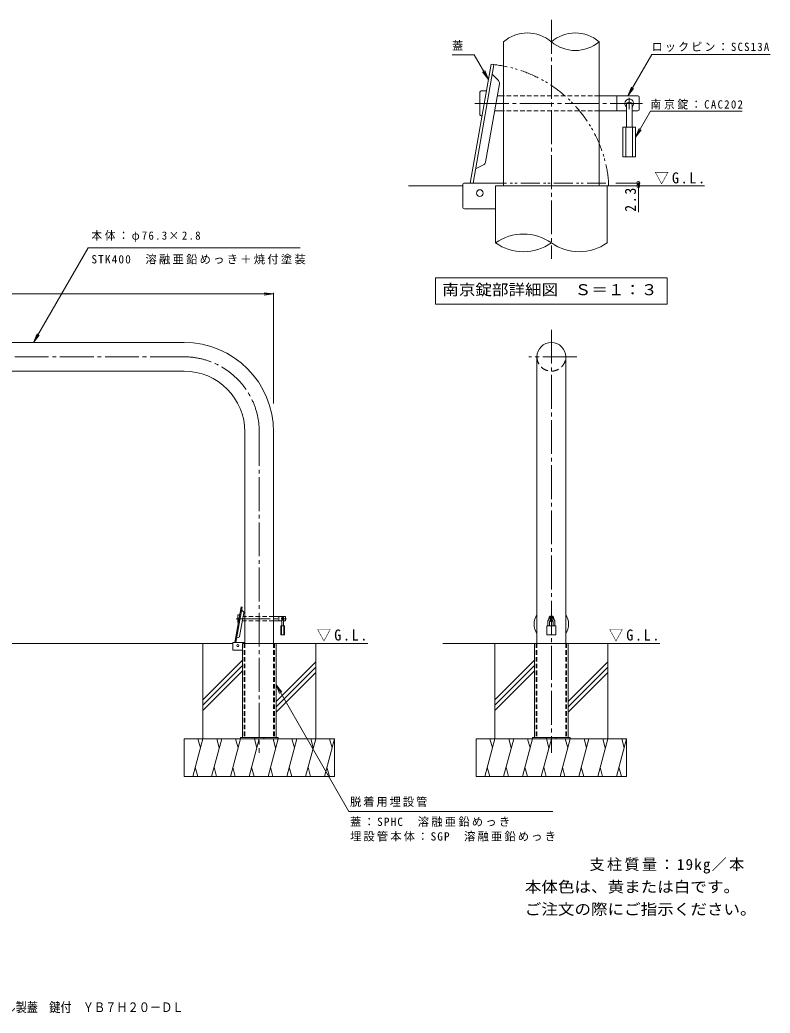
# Model space of a CAD drawing. Units: millimetres, scale not verified, with parts at other scales. Extents: x -1797 to 1845, y -1370 to 1270.
# Drawn here: x -150 to 1845, y -1370 to 1270 of the extents above; entities that cross this region are included whole.
import ezdxf
from ezdxf.enums import TextEntityAlignment as Align

# ---------------------------------------------------------------- set-up
doc = ezdxf.new("R2010")
doc.units = ezdxf.units.MM
doc.header["$LTSCALE"] = 10
doc.header["$PDMODE"] = 32
doc.header["$PDSIZE"] = 8
for name, pattern in [('CHAIN1', [8, 5, -1, 1, -1]), ('CHAIN2', [12, 9, -1, 1, -1]), ('DASHED1', [1.8, 1.2, -0.6]), ('DASHED2', [3, 2, -1]), ('DOUBLE_CHAIN1', [8.8, 5, -1, 0.6, -0.6, 0.6, -1])]:
    doc.linetypes.add(name, pattern=pattern)
for name, color, linetype, lineweight in [('B-0_通り芯', 4, 'Continuous', 9), ('B-1_躯体', 3, 'Continuous', 9), ('B-2_仕上', 3, 'Continuous', 9), ('B-4_文字', 7, 'Continuous', 9), ('B-5_建具', 7, 'Continuous', 9), ('B-6_間仕切', 7, 'Continuous', 9), ('B-A_インテリア', 2, 'Continuous', 9), ('B-E_見え係り', 6, 'Continuous', 5), ('C-0_通り芯', 4, 'Continuous', 9), ('C-1_躯体', 7, 'Continuous', 9), ('C-2_仕上', 3, 'Continuous', 9), ('C-3_寸法', 3, 'DASHED1', 9), ('C-4_文字', 7, 'Continuous', 9), ('C-5_建具', 7, 'Continuous', 9), ('C-6_間仕切', 7, 'Continuous', 9), ('C-A_インテリア', 2, 'Continuous', 9), ('C-E_見え係り', 6, 'Continuous', 5)]:
    doc.layers.add(name, color=color, linetype=linetype, lineweight=lineweight)
doc.layers.add('F-5_F-5ﾚｲﾔ', color=2, linetype='Continuous')
doc.layers.add('F-F_F-Fﾚｲﾔ', color=2, linetype='Continuous')
doc.styles.add('ＭＳ ゴシック', font='')
doc.styles.get('ＭＳ ゴシック').set_extended_font_data('MS Gothic')

msp = doc.modelspace()

# ---------------------------------------------------------------- linework, layer by layer
at = {"layer": 'B-0_通り芯', "color": 7, "linetype": 'CHAIN2'}
for p, q in [((1263.21, 1270.07), (1263.21, 634.75)), ((1059.8, 1047.97), (1505.14, 1047.97))]:
    msp.add_line(p, q, dxfattribs=at)
at = {"layer": 'B-0_通り芯'}
for p, q in [((1102.92, 1152.29), (1047.21, 836.31)), ((1110.47, 1150.96), (1054.99, 836.31)), ((1122.42, 1108.88), (1105.96, 1125.34)), ((1125.19, 1100.07), (1088.46, 891.73)), ((1082.83, 884.4), (1061.74, 874.56)), ((1411.71, 828.64), (1114.71, 828.64)), ((1114.71, 677.32), (1114.71, 828.64)), ((1118.9, 828.64), (1394.43, 828.64)), ((1411.71, 828.64), (1411.71, 677.32))]:
    msp.add_line(p, q, dxfattribs=at)
at = {"layer": 'B-0_通り芯', "linetype": 'DOUBLE_CHAIN1'}
for p, q in [((1094.22, 836.39), (1415.07, 836.39)), ((1414.2, 828.64), (1176.49, 828.64)), ((1415.07, 836.39), (1415.07, 828.72))]:
    msp.add_line(p, q, dxfattribs=at)
at = {"layer": 'B-0_通り芯'}
msp.add_lwpolyline([(1110.47, 1150.96), (1109.16, 1151.19), (1102.92, 1152.29)], dxfattribs=at)
msp.add_circle((1073.21, 809.65), 9, dxfattribs=at)
at = {"layer": 'B-0_通り芯', "linetype": 'DOUBLE_CHAIN1'}
msp.add_arc((1073.21, 809.65), 343.43, 4.46613, 83.76899, dxfattribs=at)
at = {"layer": 'B-0_通り芯'}
for centre, radius, start, end in [((1115.35, 1101.81), 10, 350, 45), ((1078.61, 893.46), 10, 295, 350), ((1188.96, 571.27), 129.46, 55.00314, 124.99686), ((1188.96, 783.37), 129.46, 235.00314, 304.99686), ((1337.46, 783.37), 129.46, 235.00314, 304.99686)]:
    msp.add_arc(centre, radius, start, end, dxfattribs=at)
at = {"layer": 'B-1_躯体'}
for p, q in [((1027.71, 772.98), (1027.71, 831.31)), ((1032.71, 836.31), (1136.04, 836.31)), ((1032.71, 767.98), (1114.71, 767.98))]:
    msp.add_line(p, q, dxfattribs=at)
for centre, start, end in [((1032.71, 831.31), 90, 180), ((1032.71, 772.98), 180, 270)]:
    msp.add_arc(centre, 5, start, end, dxfattribs=at)
at = {"layer": 'B-2_仕上'}
for p, q in [((1136.04, 1211.96), (1136.04, 828.64)), ((1390.37, 1211.96), (1390.37, 828.64))]:
    msp.add_line(p, q, dxfattribs=at)
for centre, start, end in [((1199.62, 1136.99), 49.69653, 130.30347), ((1326.79, 1136.99), 49.69653, 130.30347), ((1326.79, 1286.92), 229.69653, 310.30347)]:
    msp.add_arc(centre, 98.3, start, end, dxfattribs=at)
at = {"layer": 'B-4_文字'}
for p, q in [((1497.48, 836.31), (1434.54, 836.31)), ((1497.48, 828.64), (1434.54, 828.64)), ((1494.48, 836.31), (1494.48, 758.51))]:
    msp.add_line(p, q, dxfattribs=at)
for p in [(1494.48, 836.31), (1494.48, 828.64)]:
    msp.add_point(p, dxfattribs=at)
at = {"layer": 'B-5_建具'}
for p, q in [((1057.98, 1177.49), (999.18, 1177.49)), ((1057.98, 1177.49), (1095.81, 1111.97)), ((1080.59, 1131.8), (1095.81, 1111.97)), ((1086.25, 1135.06), (1095.81, 1111.97)), ((1466.66, 1067.97), (1476.23, 1091.07)), ((1466.66, 1067.97), (1481.88, 1087.81)), ((1486.87, 958.15), (1496.44, 981.25)), ((1486.87, 958.15), (1502.09, 977.98)), ((955.21, 584.4), (1571.21, 584.4)), ((955.21, 584.4), (955.21, 514.4)), ((1571.21, 584.4), (1571.21, 514.4)), ((955.21, 514.4), (1571.21, 514.4))]:
    msp.add_line(p, q, dxfattribs=at)
for points in [[(1466.66, 1067.97), (1530.44, 1178.43), (1844.81, 1178.43)], [(1486.87, 958.15), (1527.04, 1027.64), (1770.64, 1027.64)]]:
    msp.add_lwpolyline(points, dxfattribs=at)
at = {"layer": 'B-6_間仕切'}
for p, q in [((1073.54, 1017.97), (1073.54, 1077.97)), ((1076.87, 1081.31), (1090.41, 1081.31)), ((1136.04, 1067.97), (1119.53, 1067.97)), ((1493.54, 1067.97), (1390.37, 1067.97)), ((1436.87, 1067.97), (1436.87, 1027.97)), ((1496.87, 1064.64), (1496.87, 1031.31)), ((1078.65, 1014.64), (1076.87, 1014.64)), ((1136.04, 1027.97), (1112.48, 1027.97)), ((1462.7, 1027.97), (1390.37, 1027.97)), ((1493.54, 1027.97), (1477.7, 1027.97))]:
    msp.add_line(p, q, dxfattribs=at)
at = {"layer": 'B-6_間仕切', "linetype": 'DASHED1'}
for p, q in [((1390.37, 1067.97), (1136.04, 1067.97)), ((1390.37, 1027.97), (1136.04, 1027.97))]:
    msp.add_line(p, q, dxfattribs=at)
at = {"layer": 'B-6_間仕切', "linetype": 'CHAIN1'}
msp.add_line((1470.2, 1063.03), (1470.2, 1032.82), dxfattribs=at)
at = {"layer": 'B-6_間仕切'}
for centre, radius, start, end in [((1076.87, 1077.97), 3.33, 90, 180), ((1470.2, 1047.97), 11.67, 310.00473, 229.99223), ((1493.54, 1064.64), 3.33, 0, 90), ((1493.54, 1031.31), 3.33, 270, 0), ((1076.87, 1017.97), 3.33, 180, 270)]:
    msp.add_arc(centre, radius, start, end, dxfattribs=at)
at = {"layer": 'B-A_インテリア'}
for p, q in [((1462.7, 1043.81), (1462.7, 984.64)), ((1477.7, 1043.81), (1477.7, 984.64)), ((1453.54, 984.64), (1486.87, 984.64)), ((1461.04, 984.64), (1461.04, 906.31)), ((1479.37, 984.64), (1479.37, 906.31)), ((1486.87, 984.64), (1486.87, 906.31))]:
    msp.add_line(p, q, dxfattribs=at)
msp.add_lwpolyline([(1453.54, 984.64), (1453.54, 906.31), (1486.87, 906.31)], dxfattribs=at)
msp.add_arc((1470.2, 1043.81), 7.5, 0, 180, dxfattribs=at)
at = {"layer": 'B-E_見え係り'}
for p, q in [((883.18, 828.64), (1027.71, 828.64)), ((1411.71, 828.64), (1669.93, 828.64))]:
    msp.add_line(p, q, dxfattribs=at)
at = {"layer": 'C-0_通り芯', "color": 7, "linetype": 'CHAIN2'}
for p, q in [((1263.21, 446.27), (1263.21, -678.09)), ((286.91, 374.4), (-1236.79, 374.4)), ((1330.55, 374.4), (1203.03, 374.4)), ((486.91, 174.4), (486.91, -678.09)), ((425.88, -321.65), (559.49, -321.65))]:
    msp.add_line(p, q, dxfattribs=at)
at = {"layer": 'C-0_通り芯'}
for p, q in [((438.82, -290.36), (422.11, -385.15)), ((441.09, -290.76), (424.44, -385.15)), ((434.48, -368.53), (445.5, -306.02)), ((444.67, -303.38), (439.73, -298.44)), ((1256.21, -320.81), (1256.21, -322.72)), ((1270.21, -320.81), (1270.21, -322.72)), ((432.8, -370.72), (426.47, -373.68)), ((531.46, -387.45), (442.36, -387.45)), ((442.36, -637.45), (442.36, -387.45)), ((531.46, -637.45), (531.46, -387.45)), ((1307.76, -387.45), (1218.66, -387.45)), ((1218.66, -637.45), (1218.66, -387.45)), ((1307.76, -637.45), (1307.76, -387.45))]:
    msp.add_line(p, q, dxfattribs=at)
at = {"layer": 'C-0_通り芯', "color": 3}
for p, q in [((1225.06, -361.65), (1225.06, -387.45)), ((1301.36, -361.65), (1301.36, -387.45))]:
    msp.add_line(p, q, dxfattribs=at)
at = {"layer": 'C-0_通り芯', "linetype": 'DASHED1'}
for p, q in [((446.56, -387.45), (446.56, -637.45)), ((527.26, -387.45), (527.26, -637.45)), ((1222.86, -387.45), (1222.86, -637.45)), ((1303.56, -387.45), (1303.56, -637.45))]:
    msp.add_line(p, q, dxfattribs=at)
at = {"layer": 'C-0_通り芯'}
msp.add_lwpolyline([(441.09, -290.76), (440.69, -290.69), (438.82, -290.36)], dxfattribs=at)
msp.add_circle((429.91, -393.15), 2.7, dxfattribs=at)
at = {"layer": 'C-0_通り芯', "color": 7, "linetype": 'CHAIN2'}
msp.add_arc((286.91, 174.4), 200, 0, 90, dxfattribs=at)
at = {"layer": 'C-0_通り芯'}
for centre, radius, start, end in [((442.55, -305.5), 3, 350, 45), ((1263.21, -336.06), 46, 146.03153, 213.85669), ((1263.21, -320.81), 7, 359.99939, 180.00061), ((1263.21, -336.06), 46, 326.03219, 33.96781), ((1263.21, -336.06), 38.6, 171.24327, 188.75673), ((1263.21, -322.72), 7, 179.99939, 187.6925), ((1263.21, -322.72), 7, 229.58139, 310.41597), ((1263.21, -322.72), 7, 352.30522, 0.00061), ((1263.21, -336.06), 38.6, 351.24617, 8.75383), ((431.53, -368.01), 3, 295, 350)]:
    msp.add_arc(centre, radius, start, end, dxfattribs=at)
at = {"layer": 'C-1_躯体', "color": 3}
for p, q in [((416.26, -404.15), (416.26, -386.65)), ((417.76, -385.15), (448.76, -385.15)), ((417.76, -405.65), (442.36, -405.65))]:
    msp.add_line(p, q, dxfattribs=at)
at = {"layer": 'C-1_躯体'}
for p, q in [((536.91, -637.45), (436.91, -637.45)), ((436.91, -637.45), (436.91, -640.65)), ((474.41, -637.45), (474.41, -640.65)), ((499.41, -637.45), (499.41, -640.65)), ((536.91, -637.45), (536.91, -640.65)), ((1313.21, -637.45), (1213.21, -637.45)), ((1213.21, -637.45), (1213.21, -640.65)), ((1250.71, -637.45), (1250.71, -640.65)), ((1275.71, -637.45), (1275.71, -640.65)), ((1313.21, -637.45), (1313.21, -640.65))]:
    msp.add_line(p, q, dxfattribs=at)
at = {"layer": 'C-1_躯体', "color": 3}
for centre, start, end in [((417.76, -386.65), 90, 180), ((417.76, -404.15), 180, 270)]:
    msp.add_arc(centre, 1.5, start, end, dxfattribs=at)
at = {"layer": 'C-2_仕上'}
for p, q in [((-1236.79, 412.55), (286.91, 412.55)), ((1225.06, 374.4), (1225.06, -387.45)), ((1301.36, 374.4), (1301.36, -387.45)), ((-1236.79, 336.25), (286.91, 336.25)), ((448.76, 174.4), (448.76, -387.45)), ((525.06, 174.4), (525.06, -387.45))]:
    msp.add_line(p, q, dxfattribs=at)
for centre, radius, end in [((286.91, 174.4), 238.15, 90), ((1263.21, 374.4), 38.15, 180), ((286.91, 174.4), 161.85, 90)]:
    msp.add_arc(centre, radius, 0, end, dxfattribs=at)
at = {"layer": 'C-2_仕上', "linetype": 'DASHED2'}
msp.add_arc((1263.21, 374.4), 38.15, 180.14683, 0, dxfattribs=at)
at = {"layer": 'C-3_寸法'}
for p, q in [((448.76, -387.45), (448.76, -637.45)), ((525.06, -387.45), (525.06, -637.45)), ((1225.06, -387.45), (1225.06, -637.45)), ((1301.36, -387.45), (1301.36, -637.45))]:
    msp.add_line(p, q, dxfattribs=at)
at = {"layer": 'C-4_文字'}
for p, q in [((-1474.94, 541.62), (525.06, 541.62)), ((525.06, 541.62), (500.27, 544.88)), ((525.06, 541.62), (500.27, 538.36)), ((525.06, 544.62), (525.06, 250.61))]:
    msp.add_line(p, q, dxfattribs=at)
at = {"layer": 'C-5_建具'}
for p, q in [((-113.09, 412.55), (-103.53, 435.64)), ((-113.09, 412.55), (-97.87, 432.38)), ((1260.71, -326.42), (1260.71, -316.88)), ((1265.71, -326.42), (1265.71, -316.88)), ((531.46, -496.99), (724.53, -833.79)), ((531.46, -496.99), (541.02, -520.09)), ((531.46, -496.99), (546.68, -516.82)), ((1267.26, -833.79), (724.53, -833.79))]:
    msp.add_line(p, q, dxfattribs=at)
msp.add_lwpolyline([(-113.09, 412.55), (32.35, 664.46), (595.72, 664.47)], dxfattribs=at)
for centre, radius, start, end in [((1263.21, -321.65), 6, 349.8367, 190.1633), ((1261.71, -316.88), 1, 107.45982, 180), ((1264.71, -316.88), 1, 0, 72.54018), ((1263.21, -321.65), 6, 234.7027, 305.2973), ((1261.71, -326.42), 1, 180, 252.54018), ((1264.71, -326.42), 1, 287.45982, 0)]:
    msp.add_arc(centre, radius, start, end, dxfattribs=at)
at = {"layer": 'C-6_間仕切'}
for p, q in [((430.01, -330.65), (430.01, -312.65)), ((431.01, -311.65), (435.07, -311.65)), ((448.76, -315.65), (443.81, -315.65)), ((556.01, -315.65), (525.06, -315.65)), ((539.01, -315.65), (539.01, -327.65)), ((557.01, -316.65), (557.01, -326.65)), ((431.54, -331.65), (431.01, -331.65)), ((448.76, -327.65), (441.69, -327.65)), ((546.76, -327.65), (525.06, -327.65)), ((556.01, -327.65), (551.26, -327.65))]:
    msp.add_line(p, q, dxfattribs=at)
at = {"layer": 'C-6_間仕切', "linetype": 'DASHED1'}
for p, q in [((525.06, -315.65), (448.76, -315.65)), ((525.06, -327.65), (448.76, -327.65))]:
    msp.add_line(p, q, dxfattribs=at)
at = {"layer": 'C-6_間仕切', "linetype": 'CHAIN1'}
msp.add_line((549.01, -317.14), (549.01, -326.2), dxfattribs=at)
at = {"layer": 'C-6_間仕切', "color": 2}
for p, q in [((1251.21, -340.65), (1275.21, -340.65)), ((1253.71, -330.15), (1253.71, -340.65)), ((1258.21, -330.15), (1258.21, -340.65)), ((1268.21, -330.15), (1268.21, -340.65)), ((1272.71, -330.15), (1272.71, -340.65)), ((1275.21, -340.65), (1275.21, -364.15))]:
    msp.add_line(p, q, dxfattribs=at)
msp.add_lwpolyline([(1251.21, -340.65), (1251.21, -364.15), (1275.21, -364.15)], dxfattribs=at)
at = {"layer": 'C-6_間仕切'}
for centre, radius, start, end in [((431.01, -312.65), 1, 90, 180), ((556.01, -316.65), 1, 0, 90), ((431.01, -330.65), 1, 180, 270), ((549.01, -321.65), 3.5, 310.00473, 229.99223), ((556.01, -326.65), 1, 270, 0)]:
    msp.add_arc(centre, radius, start, end, dxfattribs=at)
at = {"layer": 'C-6_間仕切', "color": 2}
for radius, start, end in [(9.5, 105.25735, 180), (5, 119.99915, 180), (9.5, 0, 74.74271), (5, 0, 60.00085)]:
    msp.add_arc((1263.21, -330.15), radius, start, end, dxfattribs=at)
at = {"layer": 'C-A_インテリア'}
for p, q in [((544.01, -340.65), (554.01, -340.65)), ((546.26, -340.65), (546.26, -364.15)), ((546.76, -322.9), (546.76, -340.65)), ((551.26, -322.9), (551.26, -340.65)), ((551.76, -340.65), (551.76, -364.15)), ((554.01, -340.65), (554.01, -364.15))]:
    msp.add_line(p, q, dxfattribs=at)
msp.add_lwpolyline([(544.01, -340.65), (544.01, -364.15), (554.01, -364.15)], dxfattribs=at)
msp.add_arc((549.01, -322.9), 2.25, 0, 180, dxfattribs=at)
at = {"layer": 'C-E_見え係り'}
for p, q in [((-1366.14, -387.45), (416.26, -387.45)), ((336.91, -640.65), (336.91, -387.45)), ((531.46, -387.45), (775.06, -387.45)), ((636.91, -640.65), (636.91, -387.45)), ((975.06, -387.45), (1218.66, -387.45)), ((1113.21, -640.65), (1113.21, -387.45)), ((1307.76, -387.45), (1551.36, -387.45)), ((1413.21, -640.65), (1413.21, -387.45)), ((442.36, -432.19), (336.91, -537.64)), ((442.36, -446.34), (336.91, -551.79)), ((636.91, -436.53), (531.46, -541.98)), ((1218.66, -432.19), (1113.21, -537.64)), ((1218.66, -446.34), (1113.21, -551.79)), ((1413.21, -436.53), (1307.76, -541.98)), ((442.36, -460.48), (336.91, -565.93)), ((636.91, -450.67), (531.46, -556.12)), ((636.91, -464.81), (531.46, -570.26)), ((1218.66, -460.48), (1113.21, -565.93)), ((1413.21, -450.67), (1307.76, -556.12)), ((1413.21, -464.81), (1307.76, -570.26)), ((286.91, -640.65), (686.91, -640.65)), ((286.91, -740.65), (286.91, -640.65)), ((336.91, -640.65), (310.11, -740.65)), ((323.86, -640.65), (330.38, -665)), ((386.91, -640.65), (360.11, -740.65)), ((373.86, -640.65), (380.38, -665)), ((436.91, -640.65), (410.11, -740.65)), ((423.86, -640.65), (430.38, -665)), ((486.91, -640.65), (460.11, -740.65)), ((473.86, -640.65), (480.38, -665)), ((536.91, -640.65), (510.11, -740.65)), ((523.86, -640.65), (530.38, -665)), ((586.91, -640.65), (560.11, -740.65)), ((573.86, -640.65), (580.38, -665)), ((636.91, -640.65), (610.11, -740.65)), ((623.86, -640.65), (630.38, -665)), ((686.91, -640.65), (660.11, -740.65)), ((673.86, -640.65), (680.38, -665)), ((686.91, -740.65), (686.91, -640.65)), ((1063.21, -640.65), (1463.21, -640.65)), ((1063.21, -740.65), (1063.21, -640.65)), ((1113.21, -640.65), (1086.41, -740.65)), ((1100.16, -640.65), (1106.68, -665)), ((1163.21, -640.65), (1136.41, -740.65)), ((1150.16, -640.65), (1156.68, -665)), ((1213.21, -640.65), (1186.41, -740.65)), ((1200.16, -640.65), (1206.68, -665)), ((1263.21, -640.65), (1236.41, -740.65)), ((1250.16, -640.65), (1256.68, -665)), ((1313.21, -640.65), (1286.41, -740.65)), ((1300.16, -640.65), (1306.68, -665)), ((1363.21, -640.65), (1336.41, -740.65)), ((1350.16, -640.65), (1356.68, -665)), ((1413.21, -640.65), (1386.41, -740.65)), ((1400.16, -640.65), (1406.68, -665)), ((1463.21, -640.65), (1436.41, -740.65)), ((1450.16, -640.65), (1456.68, -665)), ((1463.21, -740.65), (1463.21, -640.65)), ((323.16, -740.65), (316.64, -716.3)), ((373.16, -740.65), (366.64, -716.3)), ((423.16, -740.65), (416.64, -716.3)), ((473.16, -740.65), (466.64, -716.3)), ((523.16, -740.65), (516.64, -716.3)), ((573.16, -740.65), (566.64, -716.3)), ((623.16, -740.65), (616.64, -716.3)), ((673.16, -740.65), (666.64, -716.3)), ((1099.46, -740.65), (1092.94, -716.3)), ((1149.46, -740.65), (1142.94, -716.3)), ((1199.46, -740.65), (1192.94, -716.3)), ((1249.46, -740.65), (1242.94, -716.3)), ((1299.46, -740.65), (1292.94, -716.3)), ((1349.46, -740.65), (1342.94, -716.3)), ((1399.46, -740.65), (1392.94, -716.3)), ((1449.46, -740.65), (1442.94, -716.3)), ((286.91, -740.65), (686.91, -740.65)), ((1063.21, -740.65), (1463.21, -740.65))]:
    msp.add_line(p, q, dxfattribs=at)

# ---------------------------------------------------------------- texts
at = {"layer": 'B-4_文字', "color": 2, "insert": (1537.43, 832.77), "char_height": 29.33, "attachment_point": 7, "style": 'ＭＳ ゴシック'}
msp.add_mtext('\\T1.22;\\W0.95;▽G.L.', dxfattribs=at)
at = {"layer": 'B-4_文字', "color": 2, "insert": (1488.48, 760.13), "char_height": 29.33, "attachment_point": 7, "rotation": 90, "style": 'ＭＳ ゴシック'}
msp.add_mtext('\\T1.27;\\W0.9;2.3', dxfattribs=at)
at = {"layer": 'B-5_建具', "style": 'ＭＳ ゴシック'}
msp.add_text('蓋', height=21.99, dxfattribs=at).set_placement((999.18, 1184.15), align=Align.BOTTOM_LEFT)
at = {"layer": 'B-5_建具', "color": 2, "style": 'ＭＳ ゴシック', "width": 1.1}
msp.add_text('南京錠部詳細図\u3000Ｓ＝１：３', height=29.33, dxfattribs=at).set_placement((973.21, 529.4), align=Align.BOTTOM_LEFT)
at = {"layer": 'B-5_建具', "char_height": 21.99, "attachment_point": 7, "style": 'ＭＳ ゴシック'}
for s, insert in [('\\T1.23;\\W0.95;ロックピン：SCS13A', (1530.44, 1185.1)), ('\\T1.25;\\W0.95;南京錠：CAC202', (1527.04, 1031.78))]:
    msp.add_mtext(s, dxfattribs=dict(at, insert=insert))
at = {"layer": 'C-5_建具', "char_height": 21.99, "attachment_point": 7, "style": 'ＭＳ ゴシック'}
for s, insert in [('\\T1.25;\\W0.95;本体：φ76.3×2.8', (40.72, 679.87)), ('\\T1.2;STK400\u3000溶融亜鉛めっき＋焼付塗装', (40.72, 620.13)), ('\\T1.17;脱着用埋設管', (728.09, -821.93)), ('\\T1.2;蓋：SPHC\u3000溶融亜鉛めっき', (728.09, -874.88)), ('\\T1.19;埋設管本体：SGP\u3000溶融亜鉛めっき', (728.09, -913.8))]:
    msp.add_mtext(s, dxfattribs=dict(at, insert=insert))
at = {"layer": 'C-5_建具', "color": 2, "char_height": 29.33, "attachment_point": 7, "style": 'ＭＳ ゴシック'}
for insert in [(639.74, -382.23), (1416.04, -382.23)]:
    msp.add_mtext('\\T1.22;\\W0.95;▽G.L.', dxfattribs=dict(at, insert=insert))
at = {"layer": 'F-5_F-5ﾚｲﾔ', "style": 'ＭＳ ゴシック', "width": 1.1}
for s, p in [('本体色は、黄または白です。', (1192.64, -1057.84)), ('ご注文の際にご指示ください。', (1192.64, -1117.31))]:
    msp.add_text(s, height=29.33, dxfattribs=at).set_placement(p, align=Align.BOTTOM_LEFT)
at = {"layer": 'F-5_F-5ﾚｲﾔ', "insert": (1364.84, -999.01), "char_height": 29.33, "attachment_point": 7, "style": 'ＭＳ ゴシック'}
msp.add_mtext('\\T1.16;支柱質量：19kg／本', dxfattribs=at)
at = {"layer": 'F-F_F-Fﾚｲﾔ', "style": 'ＭＳ ゴシック', "width": 0.85}
msp.add_text('車止め\u3000スチール製\u3000アーチ型\u3000脱着式\u3000スチール製蓋\u3000鍵付\u3000ＹＢ７Ｈ２０－ＤＬ', height=25.66, dxfattribs=at).set_placement((-845, -1374.79), align=Align.BOTTOM_LEFT)

doc.saveas('drawing.dxf')
